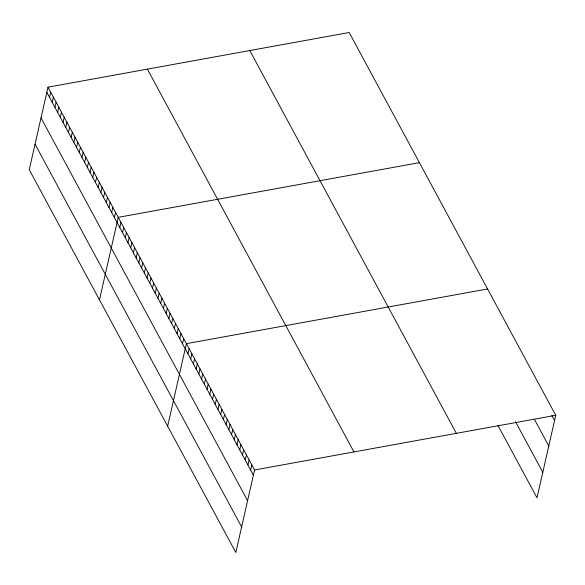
<?xml version="1.0" encoding="UTF-8"?>
<svg xmlns="http://www.w3.org/2000/svg" width="585" height="585" viewBox="0 0 585 585"><rect width="100%" height="100%" fill="white"/><g stroke="black" fill="none" stroke-linecap="round" stroke-linejoin="round"><path stroke-width="0.88" d="M47.999 87.18L29.25 169.701L235.821 552.496L254.563 469.974L47.999 87.18L349.179 32.504L555.75 415.299L537.001 497.82L498.047 425.631M49.528 97.351L50.698 92.189M52.226 102.353L53.403 97.19M54.931 107.362L56.101 102.199M57.63 112.364L58.8 107.209M60.328 117.373L61.505 112.21M63.034 122.382L64.204 117.219M65.732 127.384L66.909 122.221M68.438 132.393L69.608 127.23M71.136 137.395L72.306 132.232M73.842 142.404L75.012 137.241M76.54 147.405L77.71 142.243M79.238 152.414L80.416 147.252M81.944 157.416L83.114 152.254M84.642 162.425L85.819 157.263M87.348 167.427L88.518 162.272M90.046 172.436L91.216 167.273M92.744 177.438L93.922 172.282M95.45 182.447L96.62 177.284M98.148 187.456L99.326 182.293M100.854 192.458L102.024 187.295M103.552 197.467L104.722 192.304M106.251 202.468L107.428 197.306M108.956 207.478L110.126 202.315M111.655 212.479L112.832 207.317M114.36 217.488L115.53 212.326M99.487 299.849L118.228 217.335L419.416 162.652M119.786 227.543L120.956 222.388M122.514 232.596L123.684 227.441M125.241 237.649L126.411 232.494M127.969 242.702L129.139 237.539M130.689 247.755L131.866 242.592M133.417 252.808L134.594 247.645M136.144 257.861L137.321 252.698M138.872 262.914L140.042 257.751M141.599 267.967L142.769 262.804M144.327 273.019L145.497 267.857M147.054 278.072L148.224 272.91M149.782 283.125L150.952 277.963M152.502 288.178L153.679 283.016M155.23 293.231L156.407 288.069M157.957 298.284L159.135 293.122M160.685 303.337L161.855 298.174M163.412 308.39L164.582 303.227M166.14 313.443L167.31 308.28M168.868 318.496L170.038 313.333M171.595 323.549L172.765 318.386M174.315 328.602L175.493 323.439M177.043 333.655L178.22 328.492M179.77 338.708L180.948 333.545M182.498 343.761L183.675 338.598M167.654 426.172L186.396 343.651L487.583 288.975M187.953 353.866L189.123 348.704M190.681 358.919L191.851 353.757M193.408 363.972L194.578 358.81M196.136 369.025L197.306 363.863M198.856 374.078L200.033 368.916M201.584 379.131L202.761 373.969M204.311 384.184L205.489 379.022M207.039 389.237L208.209 384.074M209.766 394.29L210.936 389.127M212.494 399.343L213.664 394.18M215.221 404.396L216.392 399.233M217.949 409.449L219.119 404.286M220.669 414.502L221.847 409.339M223.397 419.555L224.574 414.392M226.124 424.608L227.302 419.445M228.852 429.661L230.022 424.498M231.58 434.714L232.75 429.551M234.307 439.766L235.477 434.604M237.035 444.819L238.205 439.657M239.762 449.872L240.932 444.71M242.49 454.925L243.66 449.763M245.21 459.978L246.387 454.816M247.938 465.031L249.115 459.868M250.665 470.084L251.842 464.921M254.563 469.974L555.75 415.299M551.852 415.409L554.58 420.461M534.368 419.277L548.774 445.989M515.531 421.763L542.8 472.292M249.795 50.551L456.358 433.339M147.391 69.14L353.954 451.927M46.822 92.342L253.393 475.137M41.023 117.87L247.594 500.665M35.049 144.173L241.62 526.968"/></g></svg>
